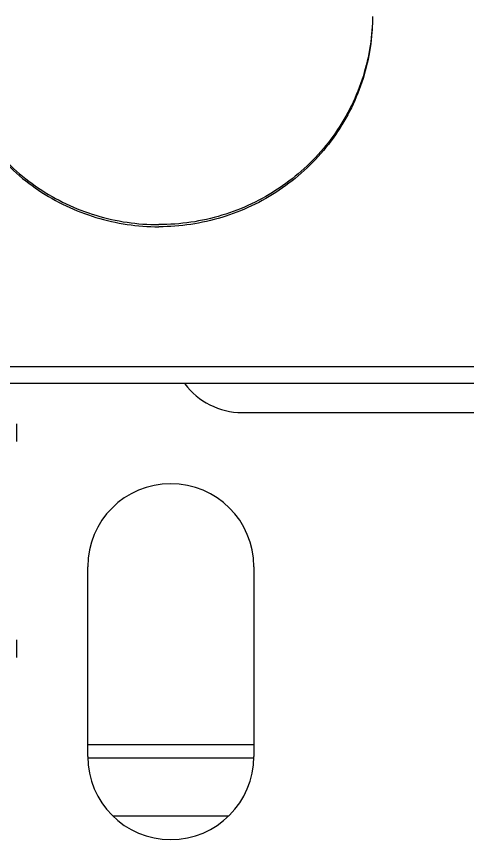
# Model space of a CAD drawing. Header units: millimetres. Extents: x 21899 to 38731, y -5425 to 3612.
# Drawn here: x 22246.57 to 22265.57, y -5384.47 to -5349.77 of the extents above; entities that cross this region are included whole.
import ezdxf

# ---------------------------------------------------------------- set-up
doc = ezdxf.new("R2010")
doc.units = ezdxf.units.MM

msp = doc.modelspace()

# ---------------------------------------------------------------- linework, layer by layer
at = {"color": 7, "linetype": 'Continuous'}
for p, q in [((22309.573, -5364.543), (22242.573, -5364.543)), ((22309.573, -5365.238), (22243.198, -5365.238)), ((22246.573, -5366.944), (22246.573, -5367.683)), ((22246.573, -5376.054), (22246.573, -5376.792)), ((22249.573, -5380.467), (22256.573, -5380.467))]:
    msp.add_line(p, q, dxfattribs=at)
at = {"color": 3, "linetype": 'Continuous'}
for p, q in [((22256.073, -5366.467), (22295.073, -5366.467)), ((22249.573, -5380.967), (22249.573, -5372.967)), ((22256.573, -5372.967), (22256.573, -5380.967))]:
    msp.add_line(p, q, dxfattribs=at)
at = {"color": 9, "linetype": 'Continuous'}
for p, q in [((22256.563, -5381.041), (22249.584, -5381.041)), ((22255.484, -5383.476), (22250.663, -5383.476))]:
    msp.add_line(p, q, dxfattribs=at)
at = {"color": 3, "linetype": 'Continuous'}
for centre, radius, start, end in [((22256.073, -5363.467), 3, 216.5325, 270), ((22253.073, -5372.967), 3.5, 0, 180), ((22253.073, -5380.967), 3.5, 180, 0)]:
    msp.add_arc(centre, radius, start, end, dxfattribs=at)
at = {"color": 7, "linetype": 'Continuous'}
for points, start_tangent, end_tangent in [([(22243.573, -5349.771), (22243.599, -5350.433), (22243.799, -5351.743), (22244.196, -5353.009), (22244.779, -5354.203), (22245.537, -5355.297), (22246.452, -5356.268), (22247.504, -5357.094), (22248.668, -5357.756), (22249.921, -5358.24), (22251.232, -5358.535), (22252.567, -5358.634)], (0, -1), (1, -0.0007)), ([(22243.574, -5349.771), (22243.599, -5350.346), (22243.799, -5351.656), (22244.196, -5352.922), (22244.779, -5354.116), (22245.537, -5355.21), (22246.452, -5356.181), (22247.504, -5357.007), (22248.668, -5357.67), (22249.921, -5358.154), (22251.232, -5358.448), (22252.573, -5358.547)], (0.009926, -0.999951), (1, 0)), ([(22261.573, -5349.771), (22261.548, -5350.346), (22261.348, -5351.656), (22260.951, -5352.922), (22260.368, -5354.116), (22259.61, -5355.21), (22258.695, -5356.181), (22257.643, -5357.007), (22256.478, -5357.67), (22255.226, -5358.154), (22253.915, -5358.448), (22252.573, -5358.547)], (-0.009926, -0.999951), (-1, 0)), ([(22261.573, -5349.771), (22261.548, -5350.433), (22261.348, -5351.743), (22260.951, -5353.009), (22260.368, -5354.203), (22259.61, -5355.297), (22258.695, -5356.268), (22257.643, -5357.094), (22256.478, -5357.756), (22255.226, -5358.24), (22253.915, -5358.535), (22252.58, -5358.634)], (0, -1), (-1, -0.0007)), ([(22252.567, -5358.634), (22252.573, -5358.634)], (1, -0.0007), (1, 0)), ([(22252.58, -5358.634), (22252.573, -5358.634)], (-1, -0.0007), (-1, 0))]:
    msp.add_spline(points, degree=3, dxfattribs=dict(at, start_tangent=start_tangent, end_tangent=end_tangent))

doc.saveas('drawing.dxf')
